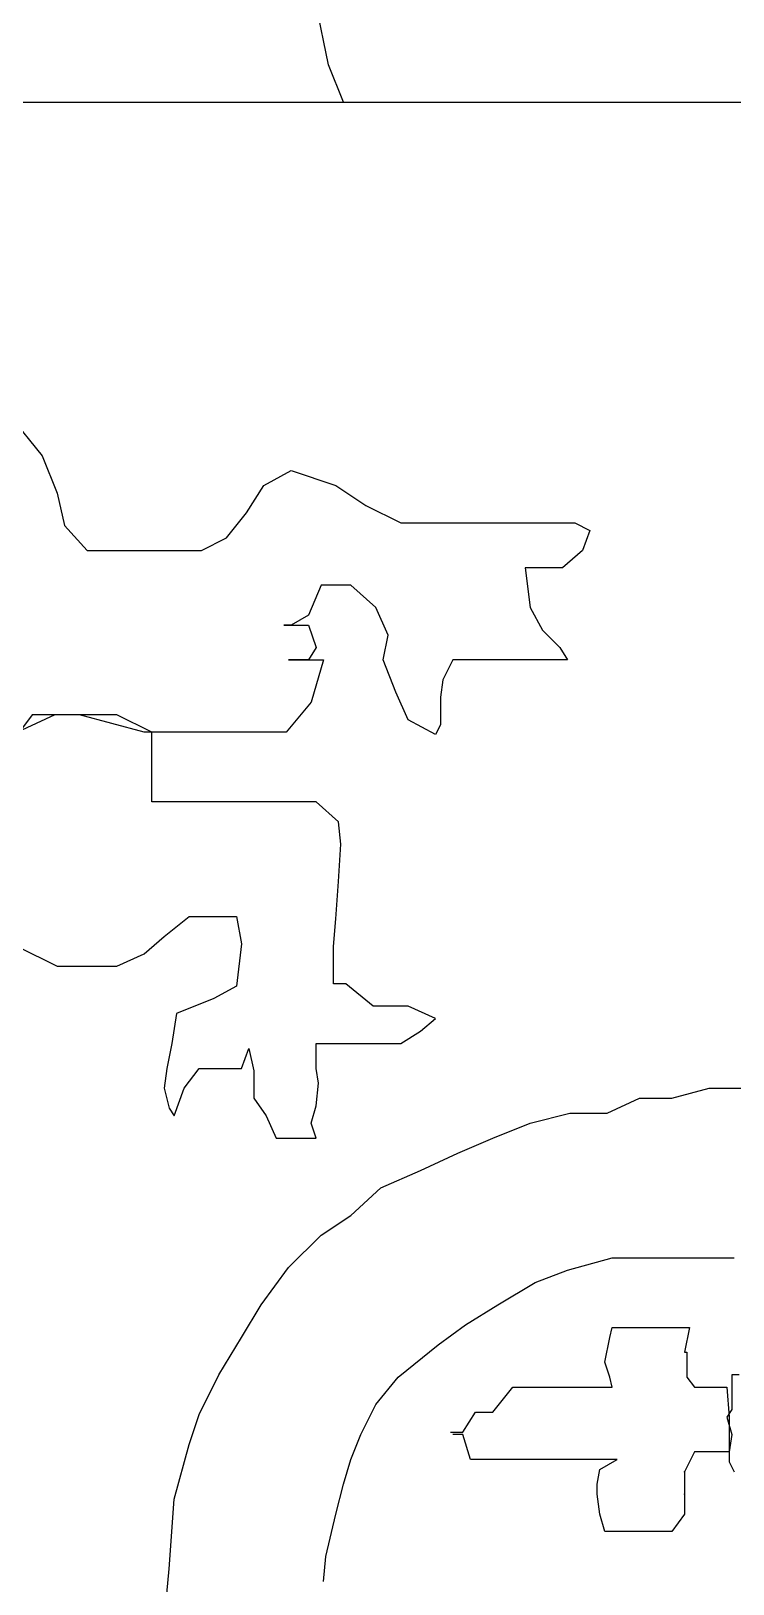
# Model space of a CAD drawing. Extents: x 731154 to 731744, y 4380181 to 4381208.
# Drawn here: x 731189.2 to 731192.02, y 4381042.19 to 4381048.42 of the extents above; entities that cross this region are included whole.
import ezdxf

# ---------------------------------------------------------------- set-up
doc = ezdxf.new("R2010")
doc.units = 0
doc.layers.get('0').update_dxf_attribs({"linetype": 'CONTINUOUS'})

msp = doc.modelspace()

# ---------------------------------------------------------------- linework, layer by layer
at = {"color": 0, "linetype": 'CONTINUOUS'}
for p, q in [((731190.39, 4381048.29), (731190.34, 4381048.53)), ((731190.39, 4381048.29), (731190.34, 4381048.53)), ((731190.45, 4381048.14), (731190.39, 4381048.29)), ((731190.45, 4381048.14), (731190.39, 4381048.29)), ((731189.14, 4381048.14), (731189.22, 4381048.14)), ((731189.14, 4381048.14), (731189.22, 4381048.14)), ((731189.22, 4381048.14), (731190.45, 4381048.14)), ((731189.22, 4381048.14), (731190.45, 4381048.14)), ((731190.45, 4381048.14), (731191.33, 4381048.14)), ((731190.45, 4381048.14), (731191.33, 4381048.14)), ((731191.33, 4381048.14), (731191.92, 4381048.14)), ((731191.33, 4381048.14), (731191.92, 4381048.14)), ((731191.92, 4381048.14), (731192.12, 4381048.14)), ((731191.92, 4381048.14), (731192.12, 4381048.14)), ((731189.11, 4381046.88), (731189.24, 4381046.72)), ((731189.11, 4381046.88), (731189.24, 4381046.72)), ((731189.24, 4381046.72), (731189.3, 4381046.57)), ((731189.24, 4381046.72), (731189.3, 4381046.57)), ((731190.13, 4381046.6), (731190.24, 4381046.66)), ((731190.13, 4381046.6), (731190.24, 4381046.66)), ((731190.24, 4381046.66), (731190.42, 4381046.6)), ((731190.24, 4381046.66), (731190.42, 4381046.6)), ((731189.3, 4381046.57), (731189.33, 4381046.44)), ((731189.3, 4381046.57), (731189.33, 4381046.44)), ((731190.06, 4381046.49), (731190.13, 4381046.6)), ((731190.06, 4381046.49), (731190.13, 4381046.6)), ((731190.42, 4381046.6), (731190.54, 4381046.52)), ((731190.42, 4381046.6), (731190.54, 4381046.52)), ((731190.54, 4381046.52), (731190.68, 4381046.45)), ((731190.54, 4381046.52), (731190.68, 4381046.45)), ((731189.98, 4381046.39), (731190.06, 4381046.49)), ((731189.98, 4381046.39), (731190.06, 4381046.49)), ((731190.68, 4381046.45), (731190.83, 4381046.45)), ((731190.68, 4381046.45), (731190.83, 4381046.45)), ((731190.83, 4381046.45), (731190.98, 4381046.45)), ((731190.83, 4381046.45), (731190.98, 4381046.45)), ((731190.98, 4381046.45), (731191.11, 4381046.45)), ((731190.98, 4381046.45), (731191.11, 4381046.45)), ((731191.11, 4381046.45), (731191.23, 4381046.45)), ((731191.11, 4381046.45), (731191.23, 4381046.45)), ((731191.23, 4381046.45), (731191.29, 4381046.45)), ((731191.23, 4381046.45), (731191.29, 4381046.45)), ((731191.29, 4381046.45), (731191.38, 4381046.45)), ((731191.29, 4381046.45), (731191.38, 4381046.45)), ((731191.38, 4381046.45), (731191.44, 4381046.42)), ((731191.38, 4381046.45), (731191.44, 4381046.42)), ((731189.33, 4381046.44), (731189.42, 4381046.34)), ((731189.33, 4381046.44), (731189.42, 4381046.34)), ((731189.88, 4381046.34), (731189.98, 4381046.39)), ((731189.88, 4381046.34), (731189.98, 4381046.39)), ((731191.44, 4381046.42), (731191.41, 4381046.34)), ((731191.44, 4381046.42), (731191.41, 4381046.34)), ((731189.42, 4381046.34), (731189.58, 4381046.34)), ((731189.42, 4381046.34), (731189.58, 4381046.34)), ((731189.58, 4381046.34), (731189.73, 4381046.34)), ((731189.58, 4381046.34), (731189.73, 4381046.34)), ((731189.73, 4381046.34), (731189.88, 4381046.34)), ((731189.73, 4381046.34), (731189.88, 4381046.34)), ((731191.41, 4381046.34), (731191.33, 4381046.27)), ((731191.41, 4381046.34), (731191.33, 4381046.27)), ((731191.24, 4381046.27), (731191.18, 4381046.27)), ((731191.18, 4381046.27), (731191.2, 4381046.11)), ((731191.24, 4381046.27), (731191.18, 4381046.27)), ((731191.18, 4381046.27), (731191.2, 4381046.11)), ((731191.33, 4381046.27), (731191.24, 4381046.27)), ((731191.33, 4381046.27), (731191.24, 4381046.27)), ((731190.36, 4381046.2), (731190.31, 4381046.08)), ((731190.36, 4381046.2), (731190.31, 4381046.08)), ((731190.48, 4381046.2), (731190.36, 4381046.2)), ((731190.48, 4381046.2), (731190.36, 4381046.2)), ((731190.58, 4381046.11), (731190.48, 4381046.2)), ((731190.58, 4381046.11), (731190.48, 4381046.2)), ((731190.31, 4381046.08), (731190.24, 4381046.04)), ((731190.31, 4381046.08), (731190.24, 4381046.04)), ((731190.63, 4381046), (731190.58, 4381046.11)), ((731190.63, 4381046), (731190.58, 4381046.11)), ((731191.2, 4381046.11), (731191.25, 4381046.02)), ((731191.2, 4381046.11), (731191.25, 4381046.02)), ((731190.24, 4381046.04), (731190.21, 4381046.04)), ((731190.21, 4381046.04), (731190.31, 4381046.04)), ((731190.24, 4381046.04), (731190.21, 4381046.04)), ((731190.21, 4381046.04), (731190.31, 4381046.04)), ((731190.31, 4381046.04), (731190.34, 4381045.95)), ((731190.31, 4381046.04), (731190.34, 4381045.95)), ((731191.25, 4381046.02), (731191.32, 4381045.95)), ((731191.25, 4381046.02), (731191.32, 4381045.95)), ((731190.34, 4381045.95), (731190.31, 4381045.9)), ((731190.34, 4381045.95), (731190.31, 4381045.9)), ((731190.61, 4381045.9), (731190.63, 4381046)), ((731190.61, 4381045.9), (731190.63, 4381046)), ((731191.32, 4381045.95), (731191.35, 4381045.9)), ((731191.32, 4381045.95), (731191.35, 4381045.9)), ((731190.31, 4381045.9), (731190.23, 4381045.9)), ((731190.23, 4381045.9), (731190.37, 4381045.9)), ((731190.31, 4381045.9), (731190.23, 4381045.9)), ((731190.23, 4381045.9), (731190.37, 4381045.9)), ((731190.37, 4381045.9), (731190.32, 4381045.73)), ((731190.37, 4381045.9), (731190.32, 4381045.73)), ((731190.66, 4381045.77), (731190.61, 4381045.9)), ((731190.66, 4381045.77), (731190.61, 4381045.9)), ((731190.89, 4381045.9), (731190.85, 4381045.82)), ((731190.89, 4381045.9), (731190.85, 4381045.82)), ((731190.92, 4381045.9), (731190.89, 4381045.9)), ((731190.92, 4381045.9), (731190.89, 4381045.9)), ((731191, 4381045.9), (731190.92, 4381045.9)), ((731191, 4381045.9), (731190.92, 4381045.9)), ((731191.07, 4381045.9), (731191, 4381045.9)), ((731191.07, 4381045.9), (731191, 4381045.9)), ((731191.2, 4381045.9), (731191.07, 4381045.9)), ((731191.2, 4381045.9), (731191.07, 4381045.9)), ((731191.3, 4381045.9), (731191.2, 4381045.9)), ((731191.3, 4381045.9), (731191.2, 4381045.9)), ((731191.35, 4381045.9), (731191.3, 4381045.9)), ((731191.35, 4381045.9), (731191.3, 4381045.9)), ((731190.85, 4381045.82), (731190.84, 4381045.75)), ((731190.85, 4381045.82), (731190.84, 4381045.75)), ((731190.71, 4381045.66), (731190.66, 4381045.77)), ((731190.71, 4381045.66), (731190.66, 4381045.77)), ((731190.32, 4381045.73), (731190.22, 4381045.61)), ((731190.32, 4381045.73), (731190.22, 4381045.61)), ((731190.84, 4381045.75), (731190.84, 4381045.64)), ((731190.84, 4381045.75), (731190.84, 4381045.64)), ((731189.2, 4381045.68), (731189.14, 4381045.6)), ((731189.29, 4381045.68), (731189.14, 4381045.61)), ((731189.2, 4381045.68), (731189.14, 4381045.6)), ((731189.29, 4381045.68), (731189.14, 4381045.61)), ((731189.29, 4381045.68), (731189.2, 4381045.68)), ((731189.29, 4381045.68), (731189.2, 4381045.68)), ((731189.39, 4381045.68), (731189.29, 4381045.68)), ((731189.39, 4381045.68), (731189.29, 4381045.68)), ((731189.39, 4381045.68), (731189.29, 4381045.68)), ((731189.39, 4381045.68), (731189.29, 4381045.68)), ((731189.54, 4381045.68), (731189.39, 4381045.68)), ((731189.65, 4381045.61), (731189.39, 4381045.68)), ((731189.54, 4381045.68), (731189.39, 4381045.68)), ((731189.65, 4381045.61), (731189.39, 4381045.68)), ((731189.68, 4381045.61), (731189.54, 4381045.68)), ((731189.68, 4381045.61), (731189.54, 4381045.68)), ((731190.82, 4381045.6), (731190.71, 4381045.66)), ((731190.82, 4381045.6), (731190.71, 4381045.66)), ((731190.84, 4381045.64), (731190.82, 4381045.6)), ((731190.84, 4381045.64), (731190.82, 4381045.6)), ((731189.81, 4381045.61), (731189.65, 4381045.61)), ((731189.81, 4381045.61), (731189.65, 4381045.61)), ((731189.68, 4381045.55), (731189.68, 4381045.61)), ((731189.68, 4381045.55), (731189.68, 4381045.61)), ((731189.92, 4381045.61), (731189.81, 4381045.61)), ((731189.92, 4381045.61), (731189.81, 4381045.61)), ((731190.06, 4381045.61), (731189.92, 4381045.61)), ((731190.06, 4381045.61), (731189.92, 4381045.61)), ((731190.22, 4381045.61), (731190.06, 4381045.61)), ((731190.22, 4381045.61), (731190.06, 4381045.61)), ((731189.68, 4381045.43), (731189.68, 4381045.55)), ((731189.68, 4381045.43), (731189.68, 4381045.55)), ((731189.68, 4381045.33), (731189.68, 4381045.43)), ((731189.68, 4381045.33), (731189.68, 4381045.43)), ((731189.75, 4381045.33), (731189.68, 4381045.33)), ((731189.75, 4381045.33), (731189.68, 4381045.33)), ((731189.86, 4381045.33), (731189.75, 4381045.33)), ((731189.86, 4381045.33), (731189.75, 4381045.33)), ((731190.02, 4381045.33), (731189.86, 4381045.33)), ((731190.02, 4381045.33), (731189.86, 4381045.33)), ((731190.22, 4381045.33), (731190.02, 4381045.33)), ((731190.22, 4381045.33), (731190.02, 4381045.33)), ((731190.34, 4381045.33), (731190.22, 4381045.33)), ((731190.34, 4381045.33), (731190.22, 4381045.33)), ((731190.43, 4381045.25), (731190.34, 4381045.33)), ((731190.43, 4381045.25), (731190.34, 4381045.33)), ((731190.44, 4381045.16), (731190.43, 4381045.25)), ((731190.44, 4381045.16), (731190.43, 4381045.25)), ((731190.43, 4381045.01), (731190.44, 4381045.16)), ((731190.43, 4381045.01), (731190.44, 4381045.16)), ((731190.42, 4381044.86), (731190.43, 4381045.01)), ((731190.42, 4381044.86), (731190.43, 4381045.01)), ((731189.73, 4381044.79), (731189.83, 4381044.87)), ((731189.73, 4381044.79), (731189.83, 4381044.87)), ((731189.83, 4381044.87), (731189.93, 4381044.87)), ((731189.83, 4381044.87), (731189.93, 4381044.87)), ((731189.93, 4381044.87), (731190.02, 4381044.87)), ((731189.93, 4381044.87), (731190.02, 4381044.87)), ((731190.02, 4381044.87), (731190.04, 4381044.76)), ((731190.02, 4381044.87), (731190.04, 4381044.76)), ((731190.41, 4381044.75), (731190.42, 4381044.86)), ((731190.41, 4381044.75), (731190.42, 4381044.86)), ((731189.65, 4381044.72), (731189.73, 4381044.79)), ((731189.65, 4381044.72), (731189.73, 4381044.79)), ((731190.04, 4381044.76), (731190.02, 4381044.59)), ((731190.04, 4381044.76), (731190.02, 4381044.59)), ((731189.14, 4381044.75), (731189.3, 4381044.67)), ((731189.14, 4381044.75), (731189.3, 4381044.67)), ((731189.54, 4381044.67), (731189.65, 4381044.72)), ((731189.54, 4381044.67), (731189.65, 4381044.72)), ((731190.41, 4381044.6), (731190.41, 4381044.75)), ((731190.41, 4381044.6), (731190.41, 4381044.75)), ((731189.3, 4381044.67), (731189.44, 4381044.67)), ((731189.3, 4381044.67), (731189.44, 4381044.67)), ((731189.44, 4381044.67), (731189.54, 4381044.67)), ((731189.44, 4381044.67), (731189.54, 4381044.67)), ((731190.02, 4381044.59), (731189.93, 4381044.54)), ((731190.02, 4381044.59), (731189.93, 4381044.54)), ((731190.46, 4381044.6), (731190.41, 4381044.6)), ((731190.46, 4381044.6), (731190.41, 4381044.6)), ((731190.57, 4381044.51), (731190.46, 4381044.6)), ((731190.57, 4381044.51), (731190.46, 4381044.6)), ((731189.93, 4381044.54), (731189.78, 4381044.48)), ((731189.93, 4381044.54), (731189.78, 4381044.48)), ((731189.78, 4381044.48), (731189.76, 4381044.36)), ((731189.78, 4381044.48), (731189.76, 4381044.36)), ((731190.71, 4381044.51), (731190.57, 4381044.51)), ((731190.71, 4381044.51), (731190.57, 4381044.51)), ((731190.82, 4381044.46), (731190.71, 4381044.51)), ((731190.82, 4381044.46), (731190.71, 4381044.51)), ((731190.76, 4381044.41), (731190.82, 4381044.46)), ((731190.76, 4381044.41), (731190.82, 4381044.46)), ((731190.68, 4381044.36), (731190.76, 4381044.41)), ((731190.68, 4381044.36), (731190.76, 4381044.41)), ((731189.76, 4381044.36), (731189.74, 4381044.26)), ((731189.76, 4381044.36), (731189.74, 4381044.26)), ((731190.04, 4381044.26), (731190.07, 4381044.34)), ((731190.04, 4381044.26), (731190.07, 4381044.34)), ((731190.07, 4381044.34), (731190.09, 4381044.25)), ((731190.07, 4381044.34), (731190.09, 4381044.25)), ((731190.34, 4381044.26), (731190.34, 4381044.36)), ((731190.34, 4381044.36), (731190.43, 4381044.36)), ((731190.34, 4381044.26), (731190.34, 4381044.36)), ((731190.34, 4381044.36), (731190.43, 4381044.36)), ((731190.43, 4381044.36), (731190.52, 4381044.36)), ((731190.43, 4381044.36), (731190.52, 4381044.36)), ((731190.52, 4381044.36), (731190.58, 4381044.36)), ((731190.52, 4381044.36), (731190.58, 4381044.36)), ((731190.58, 4381044.36), (731190.68, 4381044.36)), ((731190.58, 4381044.36), (731190.68, 4381044.36)), ((731189.74, 4381044.26), (731189.73, 4381044.18)), ((731189.74, 4381044.26), (731189.73, 4381044.18)), ((731189.81, 4381044.18), (731189.87, 4381044.26)), ((731189.81, 4381044.18), (731189.87, 4381044.26)), ((731189.87, 4381044.26), (731189.95, 4381044.26)), ((731189.87, 4381044.26), (731189.95, 4381044.26)), ((731189.95, 4381044.26), (731190.04, 4381044.26)), ((731189.95, 4381044.26), (731190.04, 4381044.26)), ((731190.09, 4381044.25), (731190.09, 4381044.14)), ((731190.09, 4381044.25), (731190.09, 4381044.14)), ((731190.35, 4381044.2), (731190.34, 4381044.26)), ((731190.35, 4381044.2), (731190.34, 4381044.26)), ((731190.34, 4381044.11), (731190.35, 4381044.2)), ((731190.34, 4381044.11), (731190.35, 4381044.2)), ((731189.73, 4381044.18), (731189.75, 4381044.1)), ((731189.73, 4381044.18), (731189.75, 4381044.1)), ((731189.77, 4381044.07), (731189.81, 4381044.18)), ((731189.77, 4381044.07), (731189.81, 4381044.18)), ((731190.09, 4381044.14), (731190.14, 4381044.07)), ((731190.09, 4381044.14), (731190.14, 4381044.07)), ((731191.51, 4381044.08), (731191.64, 4381044.14)), ((731191.51, 4381044.08), (731191.64, 4381044.14)), ((731191.64, 4381044.14), (731191.77, 4381044.14)), ((731191.64, 4381044.14), (731191.77, 4381044.14)), ((731191.77, 4381044.14), (731191.92, 4381044.18)), ((731191.77, 4381044.14), (731191.92, 4381044.18)), ((731191.92, 4381044.18), (731192.06, 4381044.18)), ((731191.92, 4381044.18), (731192.06, 4381044.18)), ((731189.75, 4381044.1), (731189.77, 4381044.07)), ((731189.75, 4381044.1), (731189.77, 4381044.07)), ((731190.32, 4381044.04), (731190.34, 4381044.11)), ((731190.32, 4381044.04), (731190.34, 4381044.11)), ((731191.2, 4381044.04), (731191.36, 4381044.08)), ((731191.2, 4381044.04), (731191.36, 4381044.08)), ((731191.36, 4381044.08), (731191.51, 4381044.08)), ((731191.36, 4381044.08), (731191.51, 4381044.08)), ((731190.14, 4381044.07), (731190.18, 4381043.98)), ((731190.14, 4381044.07), (731190.18, 4381043.98)), ((731190.34, 4381043.98), (731190.32, 4381044.04)), ((731190.34, 4381043.98), (731190.32, 4381044.04)), ((731191.05, 4381043.98), (731191.2, 4381044.04)), ((731191.05, 4381043.98), (731191.2, 4381044.04)), ((731190.18, 4381043.98), (731190.23, 4381043.98)), ((731190.18, 4381043.98), (731190.23, 4381043.98)), ((731190.23, 4381043.98), (731190.28, 4381043.98)), ((731190.23, 4381043.98), (731190.28, 4381043.98)), ((731190.28, 4381043.98), (731190.34, 4381043.98)), ((731190.28, 4381043.98), (731190.34, 4381043.98)), ((731190.91, 4381043.92), (731191.05, 4381043.98)), ((731190.91, 4381043.92), (731191.05, 4381043.98)), ((731190.76, 4381043.85), (731190.91, 4381043.92)), ((731190.76, 4381043.85), (731190.91, 4381043.92)), ((731190.6, 4381043.78), (731190.76, 4381043.85)), ((731190.6, 4381043.78), (731190.76, 4381043.85)), ((731190.48, 4381043.67), (731190.6, 4381043.78)), ((731190.48, 4381043.67), (731190.6, 4381043.78)), ((731190.36, 4381043.59), (731190.48, 4381043.67)), ((731190.36, 4381043.59), (731190.48, 4381043.67)), ((731190.23, 4381043.46), (731190.36, 4381043.59)), ((731190.23, 4381043.46), (731190.36, 4381043.59)), ((731190.12, 4381043.31), (731190.23, 4381043.46)), ((731190.12, 4381043.31), (731190.23, 4381043.46)), ((731191.35, 4381043.45), (731191.53, 4381043.5)), ((731191.35, 4381043.45), (731191.53, 4381043.5)), ((731191.53, 4381043.5), (731191.81, 4381043.5)), ((731191.53, 4381043.5), (731191.81, 4381043.5)), ((731191.81, 4381043.5), (731192.02, 4381043.5)), ((731191.81, 4381043.5), (731192.02, 4381043.5)), ((731191.07, 4381043.31), (731191.22, 4381043.4)), ((731191.07, 4381043.31), (731191.22, 4381043.4)), ((731191.22, 4381043.4), (731191.35, 4381043.45)), ((731191.22, 4381043.4), (731191.35, 4381043.45)), ((731190.04, 4381043.18), (731190.12, 4381043.31)), ((731190.04, 4381043.18), (731190.12, 4381043.31)), ((731190.94, 4381043.23), (731191.07, 4381043.31)), ((731190.94, 4381043.23), (731191.07, 4381043.31)), ((731190.83, 4381043.15), (731190.94, 4381043.23)), ((731190.83, 4381043.15), (731190.94, 4381043.23)), ((731191.52, 4381043.18), (731191.53, 4381043.22)), ((731191.52, 4381043.18), (731191.53, 4381043.22)), ((731191.53, 4381043.22), (731191.56, 4381043.22)), ((731191.53, 4381043.22), (731191.56, 4381043.22)), ((731191.56, 4381043.22), (731191.64, 4381043.22)), ((731191.56, 4381043.22), (731191.64, 4381043.22)), ((731191.64, 4381043.22), (731191.71, 4381043.22)), ((731191.64, 4381043.22), (731191.71, 4381043.22)), ((731191.71, 4381043.22), (731191.76, 4381043.22)), ((731191.71, 4381043.22), (731191.76, 4381043.22)), ((731191.76, 4381043.22), (731191.83, 4381043.22)), ((731191.76, 4381043.22), (731191.83, 4381043.22)), ((731191.84, 4381043.22), (731191.82, 4381043.12)), ((731191.84, 4381043.22), (731191.82, 4381043.12)), ((731191.83, 4381043.22), (731191.84, 4381043.22)), ((731191.83, 4381043.22), (731191.84, 4381043.22)), ((731189.95, 4381043.03), (731190.04, 4381043.18)), ((731189.95, 4381043.03), (731190.04, 4381043.18)), ((731190.67, 4381043.02), (731190.83, 4381043.15)), ((731190.67, 4381043.02), (731190.83, 4381043.15)), ((731191.5, 4381043.08), (731191.52, 4381043.18)), ((731191.5, 4381043.08), (731191.52, 4381043.18)), ((731191.52, 4381043.02), (731191.5, 4381043.08)), ((731191.52, 4381043.02), (731191.5, 4381043.08)), ((731191.82, 4381043.12), (731191.83, 4381043.12)), ((731191.82, 4381043.12), (731191.83, 4381043.12)), ((731191.83, 4381043.12), (731191.83, 4381043.02)), ((731191.83, 4381043.12), (731191.83, 4381043.02)), ((731189.87, 4381042.87), (731189.95, 4381043.03)), ((731189.87, 4381042.87), (731189.95, 4381043.03)), ((731190.58, 4381042.91), (731190.67, 4381043.02)), ((731190.58, 4381042.91), (731190.67, 4381043.02)), ((731191.53, 4381042.98), (731191.52, 4381043.02)), ((731191.53, 4381042.98), (731191.52, 4381043.02)), ((731191.83, 4381043.02), (731191.86, 4381042.98)), ((731191.83, 4381043.02), (731191.86, 4381042.98)), ((731192.04, 4381043.03), (731192.01, 4381043.03)), ((731192.01, 4381043.03), (731192.01, 4381042.96)), ((731192.04, 4381043.03), (731192.01, 4381043.03)), ((731192.01, 4381043.03), (731192.01, 4381042.96)), ((731191.05, 4381042.88), (731191.13, 4381042.98)), ((731191.05, 4381042.88), (731191.13, 4381042.98)), ((731191.13, 4381042.98), (731191.2, 4381042.98)), ((731191.13, 4381042.98), (731191.2, 4381042.98)), ((731191.2, 4381042.98), (731191.28, 4381042.98)), ((731191.2, 4381042.98), (731191.28, 4381042.98)), ((731191.28, 4381042.98), (731191.36, 4381042.98)), ((731191.28, 4381042.98), (731191.36, 4381042.98)), ((731191.36, 4381042.98), (731191.44, 4381042.98)), ((731191.36, 4381042.98), (731191.44, 4381042.98)), ((731191.44, 4381042.98), (731191.48, 4381042.98)), ((731191.44, 4381042.98), (731191.48, 4381042.98)), ((731191.48, 4381042.98), (731191.53, 4381042.98)), ((731191.48, 4381042.98), (731191.53, 4381042.98)), ((731191.86, 4381042.98), (731191.94, 4381042.98)), ((731191.86, 4381042.98), (731191.94, 4381042.98)), ((731191.94, 4381042.98), (731191.97, 4381042.98)), ((731191.94, 4381042.98), (731191.97, 4381042.98)), ((731191.97, 4381042.98), (731191.99, 4381042.98)), ((731191.97, 4381042.98), (731191.99, 4381042.98)), ((731191.99, 4381042.98), (731192, 4381042.86)), ((731191.99, 4381042.98), (731192, 4381042.86)), ((731192.01, 4381042.96), (731192.01, 4381042.89)), ((731192.01, 4381042.96), (731192.01, 4381042.89)), ((731190.52, 4381042.79), (731190.58, 4381042.91)), ((731190.52, 4381042.79), (731190.58, 4381042.91)), ((731192.01, 4381042.89), (731191.99, 4381042.86)), ((731192.01, 4381042.89), (731191.99, 4381042.86)), ((731189.83, 4381042.75), (731189.87, 4381042.87)), ((731189.83, 4381042.75), (731189.87, 4381042.87)), ((731190.93, 4381042.8), (731190.98, 4381042.88)), ((731190.93, 4381042.8), (731190.98, 4381042.88)), ((731190.98, 4381042.88), (731191.05, 4381042.88)), ((731190.98, 4381042.88), (731191.05, 4381042.88)), ((731191.99, 4381042.86), (731192.01, 4381042.79)), ((731191.99, 4381042.86), (731192.01, 4381042.79)), ((731192, 4381042.86), (731192, 4381042.79)), ((731192, 4381042.86), (731192, 4381042.79)), ((731190.48, 4381042.69), (731190.52, 4381042.79)), ((731190.48, 4381042.69), (731190.52, 4381042.79)), ((731190.88, 4381042.8), (731190.93, 4381042.8)), ((731190.88, 4381042.8), (731190.93, 4381042.8)), ((731190.93, 4381042.79), (731190.89, 4381042.79)), ((731190.93, 4381042.79), (731190.89, 4381042.79)), ((731190.96, 4381042.69), (731190.93, 4381042.79)), ((731190.96, 4381042.69), (731190.93, 4381042.79)), ((731192, 4381042.79), (731192, 4381042.72)), ((731192.01, 4381042.79), (731192, 4381042.72)), ((731192, 4381042.79), (731192, 4381042.72)), ((731192.01, 4381042.79), (731192, 4381042.72)), ((731189.77, 4381042.53), (731189.83, 4381042.75)), ((731189.77, 4381042.53), (731189.83, 4381042.75)), ((731191.86, 4381042.72), (731191.82, 4381042.64)), ((731191.86, 4381042.72), (731191.82, 4381042.64)), ((731191.92, 4381042.72), (731191.86, 4381042.72)), ((731191.92, 4381042.72), (731191.86, 4381042.72)), ((731191.96, 4381042.72), (731191.92, 4381042.72)), ((731191.96, 4381042.72), (731191.92, 4381042.72)), ((731192, 4381042.72), (731191.96, 4381042.72)), ((731192, 4381042.72), (731191.96, 4381042.72)), ((731192, 4381042.72), (731192, 4381042.68)), ((731192, 4381042.72), (731192, 4381042.68)), ((731190.45, 4381042.59), (731190.48, 4381042.69)), ((731190.45, 4381042.59), (731190.48, 4381042.69)), ((731191.02, 4381042.69), (731190.96, 4381042.69)), ((731191.02, 4381042.69), (731190.96, 4381042.69)), ((731191.07, 4381042.69), (731191.02, 4381042.69)), ((731191.07, 4381042.69), (731191.02, 4381042.69)), ((731191.16, 4381042.69), (731191.07, 4381042.69)), ((731191.16, 4381042.69), (731191.07, 4381042.69)), ((731191.24, 4381042.69), (731191.16, 4381042.69)), ((731191.24, 4381042.69), (731191.16, 4381042.69)), ((731191.35, 4381042.69), (731191.24, 4381042.69)), ((731191.35, 4381042.69), (731191.24, 4381042.69)), ((731191.42, 4381042.69), (731191.35, 4381042.69)), ((731191.42, 4381042.69), (731191.35, 4381042.69)), ((731191.48, 4381042.69), (731191.42, 4381042.69)), ((731191.48, 4381042.69), (731191.42, 4381042.69)), ((731191.47, 4381042.59), (731191.48, 4381042.65)), ((731191.47, 4381042.59), (731191.48, 4381042.65)), ((731191.48, 4381042.65), (731191.55, 4381042.69)), ((731191.55, 4381042.69), (731191.48, 4381042.69)), ((731191.48, 4381042.65), (731191.55, 4381042.69)), ((731191.55, 4381042.69), (731191.48, 4381042.69)), ((731191.82, 4381042.64), (731191.82, 4381042.55)), ((731191.82, 4381042.64), (731191.82, 4381042.55)), ((731192, 4381042.68), (731192.02, 4381042.64)), ((731192, 4381042.68), (731192.02, 4381042.64)), ((731190.42, 4381042.47), (731190.45, 4381042.59)), ((731190.42, 4381042.47), (731190.45, 4381042.59)), ((731191.47, 4381042.55), (731191.47, 4381042.59)), ((731191.47, 4381042.55), (731191.47, 4381042.59)), ((731189.75, 4381042.25), (731189.77, 4381042.53)), ((731189.75, 4381042.25), (731189.77, 4381042.53)), ((731191.48, 4381042.47), (731191.47, 4381042.55)), ((731191.48, 4381042.47), (731191.47, 4381042.55)), ((731191.82, 4381042.55), (731191.82, 4381042.47)), ((731191.82, 4381042.55), (731191.82, 4381042.47)), ((731190.38, 4381042.3), (731190.42, 4381042.47)), ((731190.38, 4381042.3), (731190.42, 4381042.47)), ((731191.5, 4381042.4), (731191.48, 4381042.47)), ((731191.5, 4381042.4), (731191.48, 4381042.47)), ((731191.82, 4381042.47), (731191.77, 4381042.4)), ((731191.82, 4381042.47), (731191.77, 4381042.4)), ((731191.53, 4381042.4), (731191.5, 4381042.4)), ((731191.53, 4381042.4), (731191.5, 4381042.4)), ((731191.61, 4381042.4), (731191.53, 4381042.4)), ((731191.61, 4381042.4), (731191.53, 4381042.4)), ((731191.66, 4381042.4), (731191.61, 4381042.4)), ((731191.66, 4381042.4), (731191.61, 4381042.4)), ((731191.73, 4381042.4), (731191.66, 4381042.4)), ((731191.73, 4381042.4), (731191.66, 4381042.4)), ((731191.77, 4381042.4), (731191.73, 4381042.4)), ((731191.77, 4381042.4), (731191.73, 4381042.4)), ((731190.37, 4381042.2), (731190.38, 4381042.3)), ((731190.37, 4381042.2), (731190.38, 4381042.3)), ((731189.74, 4381042.15), (731189.75, 4381042.25)), ((731189.74, 4381042.15), (731189.75, 4381042.25))]:
    msp.add_line(p, q, dxfattribs=at)
for p in [(731191.82, 4381042.64), (731191.82, 4381042.64), (731191.82, 4381042.55), (731191.82, 4381042.55)]:
    msp.add_point(p, dxfattribs=at)

# ---------------------------------------------------------------- meshes
mesh = msp.add_polyface(dxfattribs=at)
corners = [(731154.5, 4380181), (731154.5, 4380181), (731154.5, 4380371.9618), (731462.5, 4380181), (731154.5, 4380546.4935), (731744, 4380181), (731154.5, 4381207.5), (731744, 4380842.0065), (731744, 4381207.5)]
mesh.append_faces([[corners[k] for k in face] for face in [(0, 1, 3, 2), (2, 3, 5, 4), (4, 5, 7, 6), (6, 7, 8, 8)]], dxfattribs={"vtx0": -1, "vtx2": -1, "color": 0})
mesh = msp.add_polyface(dxfattribs=at)
corners = [(731164.5, 4381021), (731164.5, 4381021), (731164.5, 4381195.2713), (731445.58, 4381021), (731164.5, 4381201.5), (731445.58, 4381027.2287), (731445.58, 4381201.5)]
mesh.append_faces([[corners[k] for k in face] for face in [(0, 1, 3, 2), (2, 3, 5, 4), (4, 5, 6, 6)]], dxfattribs={"vtx0": -1, "vtx2": -1, "color": 0})

doc.saveas('drawing.dxf')
